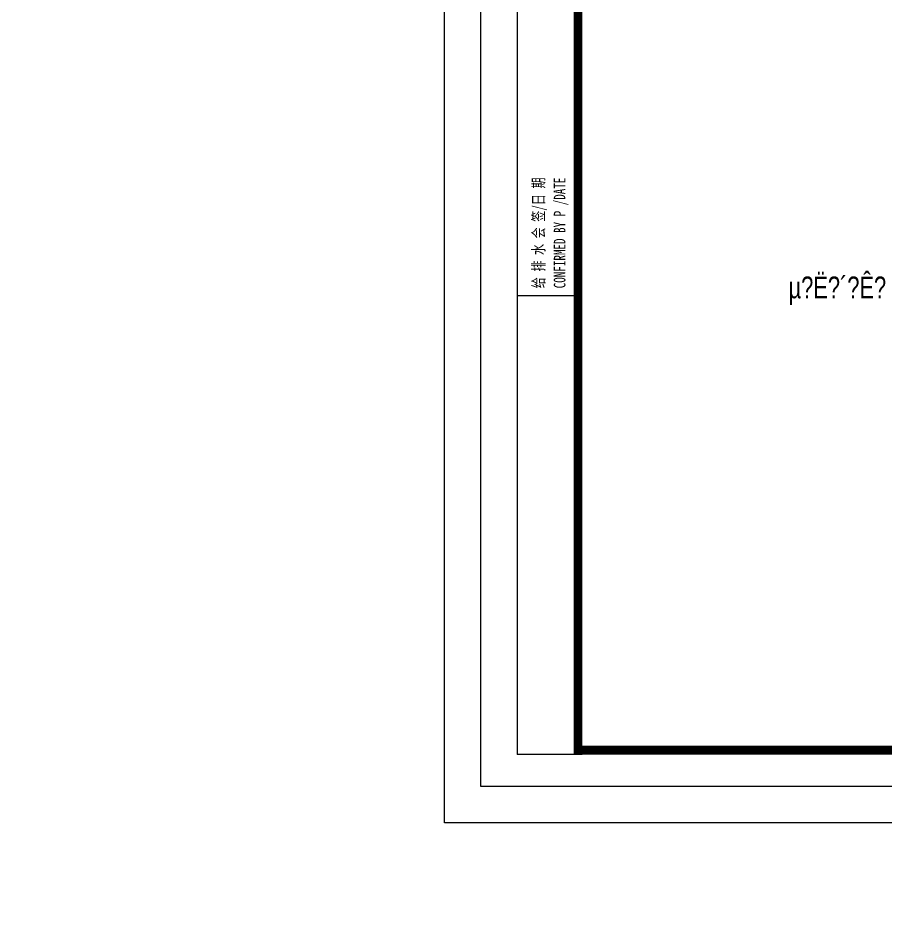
# Model space of a CAD drawing. Extents: x -8792 to 174344, y -43961 to 62816.
# Drawn here: x 118764 to 120199, y -11375 to -9866 of the extents above; entities that cross this region are included whole.
import ezdxf
from ezdxf.enums import TextEntityAlignment as Align
from ezdxf.xclip import XClip

# ---------------------------------------------------------------- set-up
doc = ezdxf.new("R2010")
doc.units = 0
doc.header["$LTSCALE"] = 50
doc.header["$XCLIPFRAME"] = 0
doc.linetypes.add('DOT2', pattern=[0.125, 0, -0.125])
for name, color, linetype in [('#文字', 2, 'Continuous'), ('2017_11-sheet-L2$0$C-SHET-TTLB', 11, 'Continuous'), ('A-FLOR-OTLN', 4, 'DOT2'), ('C-SHET-SHBD', 11, 'Continuous'), ('C-SHET-TTLB', 11, 'Continuous'), ('TK', 7, 'Continuous'), ('吊顶', 7, 'Continuous'), ('通-图框-文字', 4, 'Continuous')]:
    doc.layers.add(name, color=color, linetype=linetype)
doc.styles.add('2017_11-sheet-L2$0$SHEET-ECADI', font='', dxfattribs={"width": 0.7})
doc.styles.add('XD-2008', font='xd-hzs.shx', dxfattribs={"width": 0.7, "bigfont": 'xd-hztxt.shx'})
doc.styles.add('XD2008', font='@1romans.shx', dxfattribs={"width": 0.7, "bigfont": '!hztxt.shx'})
doc.styles.add('文字1', font='jrs.shx', dxfattribs={"width": 0.7, "bigfont": 'hztxt.shx'})
doc.styles.get('2017_11-sheet-L2$0$SHEET-ECADI').set_extended_font_data('SimHei')

# ---------------------------------------------------------------- blocks, each defined once
blk = doc.blocks.new('A$Cbd8d7c8c')
at = {"layer": 'A-FLOR-OTLN', "color": 8}
blk.add_lwpolyline([(-22721.2, -15689.9), (-43719.4, -33393.2, 0.413756), (-43991.6, -36561, 0.189672), (122158.2, -126683, 0.414786), (124666, -124719.5), (133885.2, -48361.9, 0.379931), (116453.3, -23207.9, 0.236452)], format="xyb", dxfattribs=at)
at = {"layer": '吊顶', "const_width": 3}
blk.add_lwpolyline([(36525.2, -42886.2, 0.056654), (31389.8, -41079.3), (30859.1, -40957.8, -0.112536), (21289.5, -36343.7, -0.028917), (3039, -19971, 0.413532), (-633.6, -19953.4), (-31397.9, -50352.8, 0.414781), (-31416.3, -54033.3, 0.170492), (123964.3, -129414.7, 0.412564), (126841.2, -127143.2), (136317.5, -48655.6, 1.269195), (87076.8, -54393.3)], format="xyb", dxfattribs=at)
blk = doc.blocks.new('A3文本框')
at = {"layer": 'Defpoints', "ltscale": 500}
blk.add_lwpolyline([(10, -10), (-420, -10), (-420, 297), (10, 297)], close=True, dxfattribs=at)
at = {"layer": 'C-SHET-SHBD', "style": 'XD2008', "width": 0.7}
for tag, height, p in [('子项名称', 4.5, (-37.49, 35.41)), ('图名', 4.5, (-37.49, 24.27)), ('比例', 3, (-56.3, 8.25)), ('MQJD-01', 3, (-13.24, 2.27))]:
    blk.add_attdef(tag, text='', height=height, dxfattribs=at).set_placement(p, align=Align.CENTER)
blk = doc.blocks.new('华东院_土建2018EcadiA3_2021_06-sheet-L2$0$2014SHEET-L')
at = {"layer": '2017_11-sheet-L2$0$C-SHET-TTLB'}
blk.add_line((0, -225), (-9, -225), dxfattribs=at)
at = {"layer": '2017_11-sheet-L2$0$C-SHET-TTLB', "style": '2017_11-sheet-L2$0$SHEET-ECADI', "width": 0.7}
for s, p in [('给 排 水 会 签/日 期', (-5.24, -223.96)), ('CONFIRMED BY P /DATE', (-2.33, -223.96))]:
    blk.add_text(s, height=1.6, rotation=90, dxfattribs=at).set_placement(p)
blk = doc.blocks.new('华东院_土建2018EcadiA3_2021_06-sheet-L2', base_point=(18.4, 410))
at = {"layer": '2017_11-sheet-L2$0$C-SHET-TTLB'}
blk.add_blockref('华东院_土建2018EcadiA3_2021_06-sheet-L2$0$2014SHEET-L', (19, 410.6), dxfattribs=at)
blk = doc.blocks.new('A$Ce60f285c')
at = {"layer": 'C-SHET-TTLB'}
for p in [(10, 297.6), (19, 9.42)]:
    blk.add_line(p, (10, 9.42), dxfattribs=at)
for points in [[(430, 307), (430, 0), (0, 0), (0, 307)], [(425, 302), (425, 5), (5, 5), (5, 302)]]:
    blk.add_lwpolyline(points, close=True, dxfattribs=at)
at = {"layer": 'C-SHET-TTLB', "const_width": 1.2}
blk.add_lwpolyline([(18.4, 297), (420, 297), (420, 10), (18.4, 10)], close=True, dxfattribs=at)
at = {"layer": 'C-SHET-TTLB'}
blk.add_blockref('华东院_土建2018EcadiA3_2021_06-sheet-L2', (18.4, 297), dxfattribs=at)
at = {"layer": 'C-SHET-SHBD', "style": 'XD2008', "width": 0.7}
for tag, p in [('审定人', (345.74, 128.4)), ('设总', (345.74, 118.19)), ('审核人', (345.74, 107.96)), ('专业负责人', (345.74, 97.75)), ('校对人', (345.74, 87.55)), ('设计人', (345.74, 77.64))]:
    blk.add_attdef(tag, p, '', height=2.8, dxfattribs=at)
for tag, p in [('工程编号', (368.42, 27.05)), ('阶段', (404.41, 27.05)), ('专业', (404.41, 19.69))]:
    blk.add_attdef(tag, text='', height=3.5, dxfattribs=at).set_placement(p, align=Align.MIDDLE_CENTER)
at = {"layer": 'C-SHET-SHBD', "style": 'XD2008', "width": 0.7, "flags": 1}
blk.add_attdef('日期', text='', height=3.5, dxfattribs=at).set_placement((368.42, 13.43), align=Align.MIDDLE_CENTER)
at = {"layer": '通-图框-文字', "style": 'XD-2008', "width": 0.7}
for tag, p in [('建设单位', (383.41, 70.61)), ('项目名称', (383.28, 58.43))]:
    blk.add_attdef(tag, text='', height=5, dxfattribs=at).set_placement(p, align=Align.MIDDLE_CENTER)
blk = doc.blocks.new('A$C6049850a')
at = {"ltscale": 10}
blk.add_blockref('A$Ce60f285c', (0, 0), dxfattribs=at)

msp = doc.modelspace()

# ---------------------------------------------------------------- block references
at = {"ltscale": 10}
ref = msp.add_blockref('A$Cbd8d7c8c', (22321.982, 94074.685), dxfattribs=at)
XClip(ref).set_block_clipping_path([(76291.0063025201, -72283.9918497168), (103268.9259821397, -47877.3086105986)])
at = {"ltscale": 10, "xscale": 12, "yscale": 12, "zscale": 12}
msp.add_blockref('A$C6049850a', (119468.87, -11196.044), dxfattribs=at)
at = {"layer": 'TK', "color": 0, "xscale": 12, "yscale": 12, "zscale": 12}
msp.add_blockref('A3文本框', (124508.87, -11076.044), dxfattribs=at)

# ---------------------------------------------------------------- texts
at = {"layer": '#文字', "insert": (120199.317, -10316.359), "char_height": 36, "attachment_point": 6, "style": '文字1'}
msp.add_mtext('{\\Fjrs,jhz|c134;\\W0.75;µ?Ë?´?Ê?}', dxfattribs=at)

doc.saveas('drawing.dxf')
